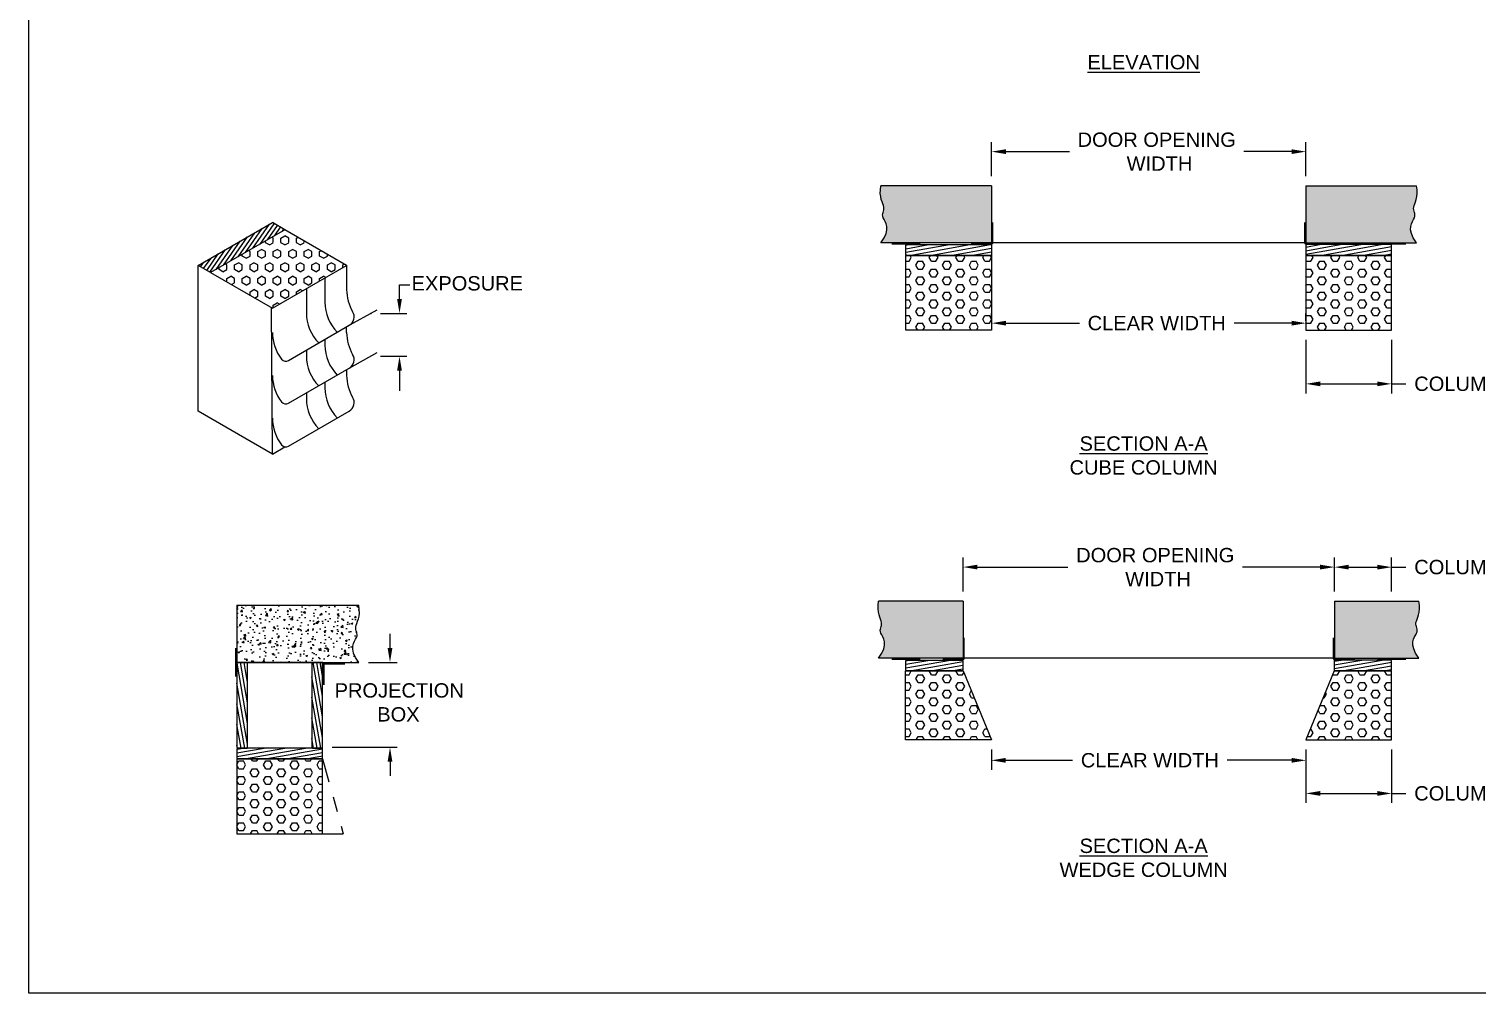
# Model space of a CAD drawing. Header units: inches. Extents: x 197 to 1663, y 242 to 321.
# Drawn here: x 1644.35 to 1653.81, y 308.06 to 314.36 of the extents above; entities that cross this region are included whole.
import ezdxf
from ezdxf.enums import TextEntityAlignment as Align

# ---------------------------------------------------------------- set-up
doc = ezdxf.new("R2010")
doc.units = ezdxf.units.IN
doc.header["$LTSCALE"] = 0.25
doc.header["$MEASUREMENT"] = 0
doc.linetypes.add('PHANTOM2', pattern=[1.25, 0.625, -0.125, 0.125, -0.125, 0.125, -0.125])
for name, color, linetype in [('ANNOTATIONS', 1, 'Continuous'), ('DETAILS', 4, 'Continuous'), ('LC20R', 7, 'Continuous')]:
    doc.layers.add(name, color=color, linetype=linetype)
doc.styles.add('ARIAL', font='arial.ttf', dxfattribs={"height": 0.09375})
doc.dimstyles.new('STANDARD$0', dxfattribs={"dimtxt": 0.09375, "dimasz": 0.0625, "dimexe": 0.0625, "dimexo": 0.0625, "dimgap": 0.0625, "dimtad": 0, "dimtih": 1, "dimtoh": 1, "dimdec": 4, "dimzin": 1, "dimdsep": 46, "dimlunit": 4, "dimtxsty": 'ARIAL', "dimcen": 0.089844, "dimadec": 0, "dimazin": 0, "dimtfac": 1, "dimtdec": 4, "dimtofl": 0, "dimtmove": 0, "dimatfit": 3, "dimfxl": 1, "dimfrac": 2, "dimtolj": 1, "dimtzin": 0, "dimarcsym": 0})

# ---------------------------------------------------------------- blocks, each defined once
blk = doc.blocks.new('*D4')
at = {"layer": 'ANNOTATIONS', "color": 0, "lineweight": -2, "transparency": 16777216}
for p, q in [((1650.641, 313.3973), (1650.641, 313.62)), ((1650.7347, 313.5575), (1651.1493, 313.5575)), ((1652.6, 313.5575), (1652.2893, 313.5575)), ((1652.6937, 313.3973), (1652.6937, 313.62))]:
    blk.add_line(p, q, dxfattribs=at)
at = {"layer": 'ANNOTATIONS', "color": 0, "transparency": 16777216}
for points in [[(1650.7347, 313.5731), (1650.7347, 313.5419), (1650.641, 313.5575)], [(1652.6, 313.5731), (1652.6, 313.5419), (1652.6937, 313.5575)]]:
    blk.add_solid(points, dxfattribs=at)
at = {"layer": 'defpoints', "color": 0, "transparency": 16777216}
for p in [(1652.6937, 313.5575), (1650.641, 313.3348), (1652.6937, 313.3348)]:
    blk.add_point(p, dxfattribs=at)
at = {"layer": 'ANNOTATIONS', "color": 0, "transparency": 16777216, "insert": (1651.7193, 313.5575), "char_height": 0.09375, "attachment_point": 5, "style": 'ARIAL'}
blk.add_mtext('\\A1;DOOR OPENING\\P WIDTH', dxfattribs=at)
blk = doc.blocks.new('*D5')
at = {"layer": 'ANNOTATIONS', "color": 0, "lineweight": -2, "transparency": 16777216}
for p, q in [((1650.641, 312.4531), (1650.641, 312.4994)), ((1652.6937, 312.4531), (1652.6937, 312.4994)), ((1650.7347, 312.4369), (1651.2142, 312.4369)), ((1652.6, 312.4369), (1652.2244, 312.4369))]:
    blk.add_line(p, q, dxfattribs=at)
at = {"layer": 'ANNOTATIONS', "color": 0, "transparency": 16777216}
for points in [[(1650.7347, 312.4525), (1650.7347, 312.4213), (1650.641, 312.4369)], [(1652.6, 312.4525), (1652.6, 312.4213), (1652.6937, 312.4369)]]:
    blk.add_solid(points, dxfattribs=at)
at = {"layer": 'defpoints', "color": 0, "transparency": 16777216}
for p in [(1652.6937, 312.4369), (1650.641, 312.3906), (1652.6937, 312.3906)]:
    blk.add_point(p, dxfattribs=at)
at = {"layer": 'ANNOTATIONS', "color": 0, "transparency": 16777216, "insert": (1651.7193, 312.4369), "char_height": 0.09375, "attachment_point": 5, "style": 'ARIAL'}
blk.add_mtext('\\A1;CLEAR WIDTH', dxfattribs=at)
blk = doc.blocks.new('*D6')
at = {"layer": 'ANNOTATIONS', "color": 0, "lineweight": -2, "transparency": 16777216}
for p, q in [((1652.6937, 312.3281), (1652.6937, 311.9778)), ((1653.2535, 312.3281), (1653.2535, 311.9778)), ((1652.7875, 312.0403), (1653.1598, 312.0403)), ((1653.2535, 312.0403), (1653.3473, 312.0403))]:
    blk.add_line(p, q, dxfattribs=at)
at = {"layer": 'ANNOTATIONS', "color": 0, "transparency": 16777216}
for points in [[(1652.7875, 312.0559), (1652.7875, 312.0247), (1652.6937, 312.0403)], [(1653.1598, 312.0559), (1653.1598, 312.0247), (1653.2535, 312.0403)]]:
    blk.add_solid(points, dxfattribs=at)
at = {"layer": 'defpoints', "color": 0, "transparency": 16777216}
for p in [(1652.6937, 312.3906), (1653.2535, 312.3906), (1653.2535, 312.0403)]:
    blk.add_point(p, dxfattribs=at)
at = {"layer": 'ANNOTATIONS', "color": 0, "transparency": 16777216, "insert": (1654.4199, 312.0403), "char_height": 0.09375, "attachment_point": 5, "style": 'ARIAL'}
blk.add_mtext('\\A1;COLUMN FRONT & BACK WIDTH', dxfattribs=at)
blk = doc.blocks.new('*D8')
at = {"layer": 'ANNOTATIONS', "color": 0, "lineweight": -2, "transparency": 16777216}
for p, q in [((1650.4544, 310.6832), (1650.4544, 310.9059)), ((1652.8803, 310.6832), (1652.8803, 310.9059)), ((1650.5481, 310.8434), (1651.1398, 310.8434)), ((1652.7866, 310.8434), (1652.2798, 310.8434))]:
    blk.add_line(p, q, dxfattribs=at)
at = {"layer": 'ANNOTATIONS', "color": 0, "transparency": 16777216}
for points in [[(1650.5481, 310.859), (1650.5481, 310.8278), (1650.4544, 310.8434)], [(1652.7866, 310.859), (1652.7866, 310.8278), (1652.8803, 310.8434)]]:
    blk.add_solid(points, dxfattribs=at)
at = {"layer": 'defpoints', "color": 0, "transparency": 16777216}
for p in [(1652.8803, 310.8434), (1650.4544, 310.6207), (1652.8803, 310.6207)]:
    blk.add_point(p, dxfattribs=at)
at = {"layer": 'ANNOTATIONS', "color": 0, "transparency": 16777216, "insert": (1651.7098, 310.8434), "char_height": 0.09375, "attachment_point": 5, "style": 'ARIAL'}
blk.add_mtext('\\A1;DOOR OPENING\\P WIDTH', dxfattribs=at)
blk = doc.blocks.new('*D7')
at = {"layer": 'ANNOTATIONS', "color": 0, "lineweight": -2, "transparency": 16777216}
for p, q in [((1650.6394, 309.6524), (1650.6394, 309.5184)), ((1650.7331, 309.5809), (1651.1695, 309.5809)), ((1652.6, 309.5809), (1652.1797, 309.5809)), ((1652.6937, 309.6524), (1652.6937, 309.5184))]:
    blk.add_line(p, q, dxfattribs=at)
at = {"layer": 'ANNOTATIONS', "color": 0, "transparency": 16777216}
for points in [[(1650.7331, 309.5965), (1650.7331, 309.5652), (1650.6394, 309.5809)], [(1652.6, 309.5965), (1652.6, 309.5652), (1652.6937, 309.5809)]]:
    blk.add_solid(points, dxfattribs=at)
at = {"layer": 'defpoints', "color": 0, "transparency": 16777216}
for p in [(1650.6394, 309.7149), (1652.6937, 309.7149), (1652.6937, 309.5809)]:
    blk.add_point(p, dxfattribs=at)
at = {"layer": 'ANNOTATIONS', "color": 0, "transparency": 16777216, "insert": (1651.6746, 309.5809), "char_height": 0.09375, "attachment_point": 5, "style": 'ARIAL'}
blk.add_mtext('\\A1;CLEAR WIDTH', dxfattribs=at)
blk = doc.blocks.new('*D9')
at = {"layer": 'ANNOTATIONS', "color": 0, "lineweight": -2, "transparency": 16777216}
for p, q in [((1652.6937, 309.6524), (1652.6937, 309.3021)), ((1653.2535, 309.6524), (1653.2535, 309.3021)), ((1652.7875, 309.3646), (1653.1598, 309.3646)), ((1653.2535, 309.3646), (1653.3473, 309.3646))]:
    blk.add_line(p, q, dxfattribs=at)
at = {"layer": 'ANNOTATIONS', "color": 0, "transparency": 16777216}
for points in [[(1652.7875, 309.3803), (1652.7875, 309.349), (1652.6937, 309.3646)], [(1653.1598, 309.3803), (1653.1598, 309.349), (1653.2535, 309.3646)]]:
    blk.add_solid(points, dxfattribs=at)
at = {"layer": 'defpoints', "color": 0, "transparency": 16777216}
for p in [(1652.6937, 309.7149), (1653.2535, 309.7149), (1653.2535, 309.3646)]:
    blk.add_point(p, dxfattribs=at)
at = {"layer": 'ANNOTATIONS', "color": 0, "transparency": 16777216, "insert": (1654.1615, 309.3646), "char_height": 0.09375, "attachment_point": 5, "style": 'ARIAL'}
blk.add_mtext('\\A1;COLUMN FRONT WIDTH', dxfattribs=at)
blk = doc.blocks.new('*D10')
at = {"layer": 'ANNOTATIONS', "color": 0, "lineweight": -2, "transparency": 16777216}
for p, q in [((1652.8803, 310.6832), (1652.8803, 310.9054)), ((1653.2535, 310.6832), (1653.2535, 310.9054)), ((1652.9741, 310.8429), (1653.1598, 310.8429)), ((1653.2535, 310.8429), (1653.3473, 310.8429))]:
    blk.add_line(p, q, dxfattribs=at)
at = {"layer": 'ANNOTATIONS', "color": 0, "transparency": 16777216}
for points in [[(1652.9741, 310.8585), (1652.9741, 310.8273), (1652.8803, 310.8429)], [(1653.1598, 310.8585), (1653.1598, 310.8273), (1653.2535, 310.8429)]]:
    blk.add_solid(points, dxfattribs=at)
at = {"layer": 'defpoints', "color": 0, "transparency": 16777216}
for p in [(1653.2535, 310.8429), (1652.8803, 310.6207), (1653.2535, 310.6207)]:
    blk.add_point(p, dxfattribs=at)
at = {"layer": 'ANNOTATIONS', "color": 0, "transparency": 16777216, "insert": (1654.1143, 310.8429), "char_height": 0.09375, "attachment_point": 5, "style": 'ARIAL'}
blk.add_mtext('\\A1;COLUMN BACK WIDTH', dxfattribs=at)
blk = doc.blocks.new('*D20')
at = {"layer": 'ANNOTATIONS', "color": 0, "linetype": 'Continuous', "lineweight": -2, "transparency": 16777216}
for p, q in [((1646.7115, 310.3141), (1646.7115, 310.4079)), ((1646.5702, 310.2204), (1646.7584, 310.2204)), ((1646.3342, 309.6663), (1646.7584, 309.6663)), ((1646.7115, 309.5726), (1646.7115, 309.4788))]:
    blk.add_line(p, q, dxfattribs=at)
at = {"layer": 'ANNOTATIONS', "color": 0, "linetype": 'Continuous', "transparency": 16777216}
for points in [[(1646.6959, 310.3141), (1646.7271, 310.3141), (1646.7115, 310.2204)], [(1646.6959, 309.5726), (1646.7271, 309.5726), (1646.7115, 309.6663)]]:
    blk.add_solid(points, dxfattribs=at)
at = {"layer": 'defpoints', "color": 0, "linetype": 'Continuous', "transparency": 16777216}
for p in [(1646.5077, 310.2204), (1646.7115, 310.2204), (1646.2717, 309.6663)]:
    blk.add_point(p, dxfattribs=at)
at = {"layer": 'ANNOTATIONS', "color": 0, "linetype": 'Continuous', "transparency": 16777216, "insert": (1646.7115, 310.5977), "char_height": 0.09375, "attachment_point": 5, "rotation": 90, "style": 'ARIAL'}
blk.add_mtext('\\A1;\\P{\\C30;       }', dxfattribs=at)
blk = doc.blocks.new('*D19')
at = {"layer": 'ANNOTATIONS', "color": 0, "linetype": 'Continuous', "lineweight": -2, "transparency": 16777216}
for p, q in [((1646.7736, 312.5942), (1646.7736, 312.688)), ((1646.6485, 312.5005), (1646.8204, 312.5005)), ((1646.6485, 312.2205), (1646.8204, 312.2205)), ((1646.7736, 312.1267), (1646.7736, 311.9957))]:
    blk.add_line(p, q, dxfattribs=at)
at = {"layer": 'ANNOTATIONS', "color": 0, "linetype": 'Continuous', "transparency": 16777216}
for points in [[(1646.7579, 312.5942), (1646.7892, 312.5942), (1646.7736, 312.5005)], [(1646.7579, 312.1267), (1646.7892, 312.1267), (1646.7736, 312.2205)]]:
    blk.add_solid(points, dxfattribs=at)
at = {"layer": 'defpoints', "color": 0, "linetype": 'Continuous', "transparency": 16777216}
for p in [(1646.586, 312.5005), (1646.586, 312.2205), (1646.7736, 312.2205)]:
    blk.add_point(p, dxfattribs=at)
at = {"layer": 'ANNOTATIONS', "color": 0, "linetype": 'Continuous', "transparency": 16777216, "insert": (1646.7736, 311.6421), "char_height": 0.09375, "attachment_point": 5, "rotation": 90, "style": 'ARIAL'}
blk.add_mtext('\\A1;                ', dxfattribs=at)

msp = doc.modelspace()

# ---------------------------------------------------------------- hatches: boundary and pattern name
at = {"layer": 'DETAILS'}
h = msp.add_hatch(dxfattribs=at)
h.set_pattern_fill('ANSI31', color=256, scale=0.186612, angle=190, style=0)
h.set_pattern_definition([(235, (1640.197197, 307.139896), (0.01910795, -0.01337953), [])])
h.paths.add_polyline_path([(1646.02431, 313.04711), (1645.9435, 313.09376), (1645.8627, 313.04711), (1645.45867, 312.81384), (1645.53947, 312.76719)])
h = msp.add_hatch(dxfattribs=at)
h.set_pattern_fill('HEX', color=256, scale=0.233265, angle=30, style=0)
h.set_pattern_definition([(30, (1607.036065, 306.999937), (-0.02525168, 0.04373719), [0.02915812, -0.05831625]), (150, (1607.036065, 306.999937), (-0.02525168, -0.04373719), [0.02915813, -0.05831625]), (90, (1607.061317, 307.014516), (-0.050503354, 4e-17), [0.02915813, -0.05831625])])
h.paths.add_polyline_path([(1646.42833, 312.81384), (1646.02431, 313.04711), (1645.53947, 312.76719), (1645.9435, 312.53392)])
h = msp.add_hatch(dxfattribs=at)
h.set_pattern_fill('AR-CONC', color=256, scale=0.015395, style=0)
h.set_pattern_definition([(50, (1635.66535, 305.53636), (0.1104257, -0.009661), [0.0115466, -0.1270128]), (355, (1635.66535, 305.53636), (-0.0213614, 0.1158037), [0.0092373, -0.1016102]), (100.4514, (1635.67455, 305.53555), (0.0890644, 0.1061426), [0.0098131, -0.1079443]), (46.1842, (1635.66535, 305.56715), (0.164307, -0.0254825), [0.01732, -0.1905192]), (96.6356, (1635.67904, 305.56503), (0.143896, 0.1499702), [0.0147197, -0.1619164]), (351.1842, (1635.66535, 305.56715), (0.1438958, 0.1499703), [0.013856, -0.1524154]), (21, (1635.68075, 305.55945), (0.0918968, -0.06198515), [0.0115466, -0.1270128]), (326, (1635.68075, 305.55945), (0.0374596, 0.1116404), [0.0092373, -0.1016102]), (71.4514, (1635.6884, 305.55429), (0.1293564, 0.04965515), [0.0098131, -0.1079443]), (37.5, (1635.66535, 305.53636), (0.00187207, 0.05125064), [0, -0.1003786, 0, -0.10314978, 0, -0.10199512]), (7.5, (1635.66535, 305.53636), (0.04050084, 0.06072162), [0, -0.05881077, 0, -0.09806927, 0, -0.0388736]), (327.5, (1635.63102, 305.53636), (0.08218458, -0.00347243), [0, -0.03848873, 0, -0.12008482, 0, -0.15934332]), (317.5, (1635.615624, 305.53636), (0.08978437, 0.01541165), [0, -0.05003534, 0, -0.07974864, 0, -0.11315685])])
h.paths.add_polyline_path([(1645.71186, 310.59358), (1645.71186, 310.27575), (1645.76988, 310.27575), (1645.83986, 310.28325), (1645.83986, 310.25077), (1645.76988, 310.25826), (1645.71186, 310.25826), (1645.71186, 310.22035), (1646.36281, 310.22035), (1646.36281, 310.27662), (1646.35532, 310.3466), (1646.3878, 310.3466), (1646.38031, 310.27662), (1646.38031, 310.22035), (1646.50772, 310.22035), (1646.4861, 310.25342), (1646.47361, 310.28194), (1646.46851, 310.30638), (1646.46905, 310.32723), (1646.4735, 310.34495), (1646.48012, 310.36001), (1646.48716, 310.3729), (1646.4929, 310.38408), (1646.49598, 310.394), (1646.49669, 310.40298), (1646.49568, 310.4113), (1646.49365, 310.41925), (1646.49125, 310.42713), (1646.48916, 310.43521), (1646.48806, 310.44378), (1646.48861, 310.45314), (1646.49125, 310.46358), (1646.49542, 310.4754), (1646.50031, 310.48894), (1646.50514, 310.50452), (1646.50909, 310.52244), (1646.51137, 310.54305), (1646.51118, 310.56665), (1646.50772, 310.59358)])
h = msp.add_hatch(dxfattribs=at)
h.set_pattern_fill('ANSI31', color=256, scale=0.186612, angle=235, style=0)
h.set_pattern_definition([(280, (1635.665352, 305.536359), (0.02297212, 0.004050604), [])])
h.paths.add_polyline_path([(1645.78184, 310.21452, 0.4142136), (1645.77601, 310.22035), (1645.71769, 310.22035, 0.4142136), (1645.71186, 310.21452), (1645.71186, 309.66635, 0.4142136), (1645.71769, 309.66052), (1645.77601, 309.66052, 0.4142136), (1645.78184, 309.66635)])
h.paths.add_polyline_path([(1646.2717, 310.21452, 0.4142136), (1646.26587, 310.22035), (1646.20755, 310.22035, 0.4142136), (1646.20172, 310.21452), (1646.20172, 309.66635, 0.4142136), (1646.20755, 309.66052), (1646.26587, 309.66052, 0.4142136), (1646.2717, 309.66635)])
h = msp.add_hatch(dxfattribs=at)
h.set_pattern_fill('ANSI31', color=256, scale=0.186612, angle=325, style=0)
h.set_pattern_definition([(10, (1635.665352, 305.536359), (-0.004050604, 0.02297212), [])])
h.paths.add_polyline_path([(1646.2717, 309.65469, 0.4142136), (1646.26587, 309.66052), (1646.20755, 309.66052), (1645.71769, 309.66052, 0.4142136), (1645.71186, 309.65469), (1645.71186, 309.59637, 0.4142136), (1645.71769, 309.59054), (1646.26587, 309.59054, 0.4142136), (1646.2717, 309.59637)])
h = msp.add_hatch(dxfattribs=at)
h.set_pattern_fill('HEX', color=256, scale=0.233265, style=0)
h.set_pattern_definition([(0, (1635.66535, 305.53636), (0, 0.05050335), [0.02915813, -0.05831625]), (120, (1635.66535, 305.53636), (-0.04373719, -0.02525168), [0.02915812, -0.05831625]), (60, (1635.69451, 305.53636), (-0.04373719, 0.02525168), [0.02915813, -0.05831625])])
h.paths.add_polyline_path([(1646.2717, 309.10115), (1646.2717, 309.59054), (1645.71186, 309.59054), (1645.71186, 309.10115)])
at = {"layer": 'LC20R'}
h = msp.add_hatch(dxfattribs=at)
h.set_pattern_fill('AR-CONC', color=256, scale=0.015535, style=0)
h.set_pattern_definition([(50, (1648.50989, 308.07876), (0.1114296, -0.0097488), [0.0116516, -0.1281675]), (355, (1648.50989, 308.07876), (-0.0215556, 0.1168564), [0.0093213, -0.102534]), (100.4514, (1648.51918, 308.07795), (0.089874, 0.1071075), [0.0099023, -0.1089256]), (46.1842, (1648.50989, 308.10983), (0.1658007, -0.025714), [0.0174774, -0.192251]), (96.6356, (1648.5237, 308.10769), (0.145204, 0.1513336), [0.0148535, -0.1633883]), (351.1842, (1648.50989, 308.10983), (0.145204, 0.1513337), [0.013982, -0.153801]), (21, (1648.52543, 308.10206), (0.0927322, -0.0625487), [0.0116516, -0.1281675]), (326, (1648.52543, 308.10206), (0.0378001, 0.1126553), [0.0093213, -0.102534]), (71.4514, (1648.53315, 308.09685), (0.1305324, 0.0501066), [0.0099023, -0.1089256]), (37.5, (1648.50989, 308.07876), (0.00188909, 0.05171655), [0, -0.10129113, 0, -0.1040875, 0, -0.10292235]), (7.5, (1648.50989, 308.07876), (0.04086903, 0.06127363), [0, -0.0593454, 0, -0.0989608, 0, -0.039227]), (327.5, (1648.475246, 308.07876), (0.08293171, -0.003504), [0, -0.0388386, 0, -0.1211765, 0, -0.1607919]), (317.5, (1648.45971, 308.07876), (0.0906006, 0.01555176), [0, -0.0504902, 0, -0.0804736, 0, -0.11418555])])
h.paths.add_polyline_path([(1650.64097, 313.33485), (1649.91771, 313.33485), (1649.91425, 313.30792), (1649.91406, 313.28432), (1649.91634, 313.26371), (1649.9203, 313.24579), (1649.92512, 313.23021), (1649.93001, 313.21667), (1649.93418, 313.20485), (1649.93682, 313.19441), (1649.93737, 313.18505), (1649.93627, 313.17648), (1649.93418, 313.1684), (1649.93179, 313.16052), (1649.92975, 313.15257), (1649.92875, 313.14425), (1649.92945, 313.13527), (1649.93253, 313.12535), (1649.93827, 313.11417), (1649.94531, 313.10128), (1649.95193, 313.08622), (1649.95638, 313.0685), (1649.95692, 313.04765), (1649.95182, 313.02321), (1649.93933, 312.99469), (1649.91771, 312.96162), (1650.64097, 312.96162)])
h.paths.add_polyline_path([(1653.39641, 313.11417), (1653.40215, 313.12535), (1653.40523, 313.13527), (1653.40593, 313.14425), (1653.40493, 313.15257), (1653.4029, 313.16052), (1653.4005, 313.1684), (1653.39841, 313.17648), (1653.39731, 313.18505), (1653.39786, 313.19441), (1653.4005, 313.20485), (1653.40467, 313.21667), (1653.40956, 313.23021), (1653.41439, 313.24579), (1653.41834, 313.26371), (1653.42062, 313.28432), (1653.42043, 313.30792), (1653.41697, 313.33485), (1652.69371, 313.33485), (1652.69371, 312.96162), (1653.41697, 312.96162), (1653.39535, 312.99469), (1653.38286, 313.02321), (1653.37776, 313.04765), (1653.3783, 313.0685), (1653.38275, 313.08622), (1653.38937, 313.10128)])
h = msp.add_hatch(dxfattribs=at)
h.set_pattern_fill('ANSI31', color=256, scale=0.186612, angle=325, style=0)
h.set_pattern_definition([(10, (1648.836462, 307.658882), (-0.004050604, 0.02297212), [])])
h.paths.add_polyline_path([(1650.64097, 312.94413, 0.4142136), (1650.63514, 312.94996), (1650.08697, 312.94996, 0.4142136), (1650.08114, 312.94413), (1650.08114, 312.88581, 0.4142136), (1650.08697, 312.87998), (1650.63514, 312.87998, 0.4142136), (1650.64097, 312.88581)])
h.paths.add_polyline_path([(1653.25354, 312.94413, 0.4142136), (1653.24771, 312.94996), (1652.69954, 312.94996, 0.4142136), (1652.69371, 312.94413), (1652.69371, 312.88581, 0.4142136), (1652.69954, 312.87998), (1653.24771, 312.87998, 0.4142136), (1653.25354, 312.88581)])
h = msp.add_hatch(dxfattribs=at)
h.set_pattern_fill('HEX', color=256, scale=0.233265, style=0)
h.set_pattern_definition([(0, (1615.432914, 307.28566), (0, 0.050503354), [0.02915813, -0.05831625]), (120, (1615.432914, 307.28566), (-0.04373719, -0.02525168), [0.02915812, -0.05831625]), (60, (1615.46207, 307.28566), (-0.04373719, 0.02525168), [0.02915813, -0.05831625])])
h.paths.add_polyline_path([(1653.25354, 312.39059), (1653.25354, 312.87998), (1652.69371, 312.87998), (1652.69371, 312.39059)])
h.paths.add_polyline_path([(1650.64097, 312.39059), (1650.64097, 312.87998), (1650.08114, 312.87998), (1650.08114, 312.39059)])
h = msp.add_hatch(dxfattribs=at)
h.set_pattern_fill('AR-CONC', color=256, scale=0.015535, style=0)
h.set_pattern_definition([(50, (1648.50989, 307.61587), (0.1114296, -0.0097488), [0.0116516, -0.1281675]), (355, (1648.50989, 307.61587), (-0.0215556, 0.1168564), [0.0093213, -0.102534]), (100.4514, (1648.51918, 307.61506), (0.089874, 0.1071075), [0.0099023, -0.1089256]), (46.1842, (1648.50989, 307.64694), (0.1658007, -0.025714), [0.0174774, -0.192251]), (96.6356, (1648.5237, 307.6448), (0.145204, 0.1513336), [0.0148535, -0.1633883]), (351.1842, (1648.50989, 307.64694), (0.145204, 0.1513337), [0.013982, -0.153801]), (21, (1648.52543, 307.63917), (0.0927322, -0.0625487), [0.0116516, -0.1281675]), (326, (1648.52543, 307.63917), (0.0378001, 0.1126553), [0.0093213, -0.102534]), (71.4514, (1648.53315, 307.63396), (0.1305324, 0.0501066), [0.0099023, -0.1089256]), (37.5, (1648.50989, 307.61587), (0.0018891, 0.05171655), [0, -0.1012911, 0, -0.1040875, 0, -0.10292235]), (7.5, (1648.50989, 307.61587), (0.04086903, 0.06127363), [0, -0.0593454, 0, -0.0989608, 0, -0.039227]), (327.5, (1648.475247, 307.61587), (0.0829317, -0.003504), [0, -0.0388386, 0, -0.1211765, 0, -0.1607919]), (317.5, (1648.45971, 307.61587), (0.0906006, 0.0155518), [0, -0.0504902, 0, -0.0804736, 0, -0.11418555])])
h.paths.add_polyline_path([(1649.90298, 310.62073), (1649.89952, 310.5938), (1649.89933, 310.5702), (1649.90161, 310.54959), (1649.90556, 310.53166), (1649.91039, 310.51609), (1649.91528, 310.50255), (1649.91945, 310.49073), (1649.92209, 310.48029), (1649.92264, 310.47093), (1649.92154, 310.46236), (1649.91945, 310.45428), (1649.91705, 310.4464), (1649.91502, 310.43845), (1649.91402, 310.43013), (1649.91472, 310.42115), (1649.9178, 310.41123), (1649.92354, 310.40005), (1649.93058, 310.38716), (1649.9372, 310.37209), (1649.94165, 310.35438), (1649.94219, 310.33353), (1649.93709, 310.30909), (1649.9246, 310.28057), (1649.90298, 310.2475), (1650.45436, 310.2475), (1650.45436, 310.62073)])
h.paths.add_polyline_path([(1652.88032, 310.62073), (1652.88032, 310.2475), (1653.4317, 310.2475), (1653.41009, 310.28057), (1653.3976, 310.30909), (1653.39249, 310.33353), (1653.39303, 310.35438), (1653.39748, 310.37209), (1653.4041, 310.38716), (1653.41115, 310.40005), (1653.41688, 310.41123), (1653.41996, 310.42115), (1653.42067, 310.43013), (1653.41966, 310.43845), (1653.41763, 310.4464), (1653.41523, 310.45428), (1653.41314, 310.46236), (1653.41204, 310.47093), (1653.4126, 310.48029), (1653.41523, 310.49073), (1653.4194, 310.50255), (1653.42429, 310.51609), (1653.42912, 310.53166), (1653.43307, 310.54959), (1653.43535, 310.5702), (1653.43516, 310.5938), (1653.4317, 310.62073)])
h = msp.add_hatch(dxfattribs=at)
h.set_pattern_fill('ANSI31', color=256, scale=0.186612, angle=325, style=0)
h.set_pattern_definition([(10, (1648.836462, 307.33595), (-0.0040506, 0.02297212), [])])
h.paths.add_polyline_path([(1650.45357, 310.23001, 0.4142136), (1650.44773, 310.23584), (1650.08617, 310.23584, 0.4142136), (1650.08034, 310.23001), (1650.08034, 310.17169, 0.4142136), (1650.08617, 310.16586), (1650.44773, 310.16586, 0.4142136), (1650.45357, 310.17169)])
h.paths.add_polyline_path([(1653.25195, 310.23001, 0.4142136), (1653.24612, 310.23584), (1652.88456, 310.23584, 0.4142136), (1652.87872, 310.23001), (1652.87872, 310.17169, 0.4142136), (1652.88456, 310.16586), (1653.24612, 310.16586, 0.4142136), (1653.25195, 310.17169)])
h = msp.add_hatch(dxfattribs=at)
h.set_pattern_fill('HEX', color=256, scale=0.233265, style=0)
h.set_pattern_definition([(0, (1615.432914, 306.40289), (0, 0.050503354), [0.02915813, -0.05831625]), (120, (1615.432914, 306.40289), (-0.04373719, -0.02525168), [0.02915812, -0.05831625]), (60, (1615.462073, 306.40289), (-0.04373719, 0.02525168), [0.02915813, -0.05831625])])
h.paths.add_polyline_path([(1650.63938, 309.71495), (1650.45436, 310.16586), (1650.07954, 310.16586), (1650.07954, 309.71495)])
h.paths.add_polyline_path([(1652.69371, 309.71495), (1653.25354, 309.71495), (1653.25354, 310.16586), (1652.87872, 310.16586)])

# ---------------------------------------------------------------- linework, layer by layer
at = {"layer": 'ANNOTATIONS', "linetype": 'Continuous'}
msp.add_line((1646.77355, 312.68799), (1646.84053, 312.68799), dxfattribs=at)
at = {"layer": 'defpoints'}
msp.add_lwpolyline([(1663.0715, 308.06049), (1644.35338, 308.06049), (1644.35338, 320.7956), (1663.0715, 320.7956)], close=True, dxfattribs=at)
at = {"layer": 'DETAILS'}
for p, q in [((1645.45867, 312.81384), (1645.9435, 313.09376)), ((1646.02431, 313.04711), (1645.9435, 313.09376)), ((1645.45867, 311.86203), (1645.45867, 312.81384)), ((1645.53947, 312.76719), (1645.45867, 312.81384)), ((1646.42833, 312.81551), (1646.42833, 312.65513)), ((1646.28692, 312.7322), (1646.28692, 312.57349)), ((1646.16572, 312.66222), (1646.16572, 312.50351)), ((1645.9435, 311.58211), (1645.93797, 312.53711)), ((1646.62448, 312.52271), (1646.42833, 312.41277)), ((1646.04847, 312.1934), (1646.44583, 312.42282)), ((1646.42833, 312.37521), (1646.42833, 312.41271)), ((1646.28692, 312.33107), (1646.28692, 312.29357)), ((1646.16572, 312.26109), (1646.16572, 312.22359)), ((1646.62448, 312.24267), (1646.42833, 312.1328)), ((1646.04847, 311.91348), (1646.44583, 312.1429)), ((1646.42833, 312.1328), (1646.42833, 312.09529)), ((1646.28692, 312.05115), (1646.28692, 312.01365)), ((1646.16572, 311.98117), (1646.16572, 311.94367)), ((1645.9435, 311.58211), (1645.45867, 311.86203)), ((1646.04847, 311.63356), (1646.44583, 311.86298)), ((1645.9435, 311.58211), (1646.0253, 311.62934)), ((1645.71186, 310.59358), (1646.50772, 310.59358)), ((1645.71186, 310.59358), (1645.71186, 310.22035)), ((1645.71186, 310.22035), (1646.50772, 310.22035)), ((1645.71186, 309.10068), (1646.2717, 309.10068))]:
    msp.add_line(p, q, dxfattribs=at)
at = {"layer": 'DETAILS', "linetype": 'PHANTOM2'}
for p in [(1646.2717, 309.59054), (1646.2717, 309.10068)]:
    msp.add_line(p, (1646.40567, 309.10068), dxfattribs=at)
at = {"layer": 'DETAILS'}
for points in [[(1645.53947, 312.76719), (1645.9435, 312.53392), (1646.42833, 312.81384), (1646.02431, 313.04711)], [(1645.71186, 309.10115), (1646.2717, 309.10115), (1646.2717, 309.59054), (1645.71186, 309.59054)]]:
    msp.add_lwpolyline(points, close=True, dxfattribs=at)
msp.add_lwpolyline([(1646.50772, 310.22035), (1646.4861, 310.25342), (1646.47361, 310.28194), (1646.46851, 310.30638), (1646.46905, 310.32723), (1646.4735, 310.34495), (1646.48012, 310.36001), (1646.48716, 310.3729), (1646.4929, 310.38408), (1646.49598, 310.394), (1646.49669, 310.40298), (1646.49568, 310.4113), (1646.49365, 310.41925), (1646.49125, 310.42713), (1646.48916, 310.43521), (1646.48806, 310.44378), (1646.48861, 310.45314), (1646.49125, 310.46358), (1646.49542, 310.4754), (1646.50031, 310.48894), (1646.50514, 310.50452), (1646.50909, 310.52244), (1646.51137, 310.54305), (1646.51118, 310.56665), (1646.50772, 310.59358)], dxfattribs=at)
at = {"layer": 'DETAILS', "const_width": 0.01166}
msp.add_lwpolyline([(1645.70574, 310.12705), (1645.70574, 310.31366)], dxfattribs=at)
at = {"layer": 'DETAILS'}
for points in [[(1645.71769, 310.22035, 0.4142136), (1645.71186, 310.21452), (1645.71186, 309.66635, 0.4142136), (1645.71769, 309.66052), (1645.77601, 309.66052, 0.4142136), (1645.78184, 309.66635), (1645.78184, 310.21452, 0.4142136), (1645.77601, 310.22035)], [(1646.20755, 310.22035, 0.4142136), (1646.20172, 310.21452), (1646.20172, 309.66635, 0.4142136), (1646.20755, 309.66052), (1646.26587, 309.66052, 0.4142136), (1646.2717, 309.66635), (1646.2717, 310.21452, 0.4142136), (1646.26587, 310.22035)], [(1645.71186, 309.59637, 0.4142136), (1645.71769, 309.59054), (1646.26587, 309.59054, 0.4142136), (1646.2717, 309.59637), (1646.2717, 309.65469, 0.4142136), (1646.26587, 309.66052), (1645.71769, 309.66052, 0.4142136), (1645.71186, 309.65469)]]:
    msp.add_lwpolyline(points, format="xyb", close=True, dxfattribs=at)
msp.add_lwpolyline([(1646.2717, 310.15049, 0.3558062), (1646.27635, 310.15621), (1646.27635, 310.21452, 0.4142136), (1646.27052, 310.22035), (1645.77603, 310.22035)], format="xyb", dxfattribs=at)
at = {"layer": 'DETAILS', "const_width": 0.01166}
msp.add_lwpolyline([(1646.41821, 310.21247), (1646.28409, 310.21247, 0.4142136), (1646.27825, 310.20664), (1646.27825, 310.07252)], format="xyb", dxfattribs=at)
at = {"layer": 'DETAILS'}
for centre, radius, start, end in [((1646.70825, 312.65513), 0.27992, 180, 210.608065), ((1646.44563, 312.50351), 0.27992, 180, 224.477512), ((1646.56684, 312.57349), 0.27992, 180, 224.477512), ((1646.41402, 312.4779), 0.06361, 300, 33.061634), ((1646.22342, 312.37521), 0.27992, 180, 218.213211), ((1646.70825, 312.37521), 0.27992, 180, 210.608065), ((1646.44563, 312.22359), 0.27992, 180, 224.477512), ((1646.56684, 312.29357), 0.27992, 180, 224.477512), ((1646.41402, 312.19799), 0.06361, 300, 33.061634), ((1646.03098, 312.2237), 0.03499, 218.213211, 300), ((1646.22342, 312.09529), 0.27992, 180, 218.213211), ((1646.70825, 312.09529), 0.27992, 180, 210.608065), ((1646.44563, 311.94367), 0.27992, 180, 224.477512), ((1646.56684, 312.01365), 0.27992, 180, 224.477512), ((1646.41402, 311.91807), 0.06361, 300, 33.061634), ((1646.03098, 311.94378), 0.03499, 218.213211, 300), ((1646.22342, 311.81538), 0.27992, 180, 218.213211), ((1646.03098, 311.66387), 0.03499, 218.213211, 300)]:
    msp.add_arc(centre, radius, start, end, dxfattribs=at)
at = {"layer": 'DETAILS', "linetype": 'ByBlock'}
msp.add_point((1646.586, 312.50049), dxfattribs=at)
at = {"layer": 'LC20R'}
for p, q in [((1650.64097, 313.33485), (1649.91771, 313.33485)), ((1650.64097, 313.33485), (1650.64097, 312.96162)), ((1652.69371, 313.33485), (1653.41697, 313.33485)), ((1652.69371, 313.33485), (1652.69371, 312.96162)), ((1650.64097, 312.96162), (1649.91771, 312.96162)), ((1652.69371, 312.96162), (1650.64097, 312.96162)), ((1652.69371, 312.96162), (1653.41697, 312.96162)), ((1650.45436, 310.62073), (1649.90298, 310.62073)), ((1650.45436, 310.62073), (1650.45436, 310.2475)), ((1652.88032, 310.62073), (1653.4317, 310.62073)), ((1652.88032, 310.62073), (1652.88032, 310.2475)), ((1650.45436, 310.2475), (1649.90298, 310.2475)), ((1652.88032, 310.2475), (1650.45436, 310.2475)), ((1652.88032, 310.2475), (1653.4317, 310.2475))]:
    msp.add_line(p, q, dxfattribs=at)
for points in [[(1649.91771, 312.96162), (1649.93933, 312.99469), (1649.95182, 313.02321), (1649.95692, 313.04765), (1649.95638, 313.0685), (1649.95193, 313.08622), (1649.94531, 313.10128), (1649.93827, 313.11417), (1649.93253, 313.12535), (1649.92945, 313.13527), (1649.92875, 313.14425), (1649.92975, 313.15257), (1649.93179, 313.16052), (1649.93418, 313.1684), (1649.93627, 313.17648), (1649.93737, 313.18505), (1649.93682, 313.19441), (1649.93418, 313.20485), (1649.93001, 313.21667), (1649.92512, 313.23021), (1649.9203, 313.24579), (1649.91634, 313.26371), (1649.91406, 313.28432), (1649.91425, 313.30792), (1649.91771, 313.33485)], [(1653.41697, 312.96162), (1653.39535, 312.99469), (1653.38286, 313.02321), (1653.37776, 313.04765), (1653.3783, 313.0685), (1653.38275, 313.08622), (1653.38937, 313.10128), (1653.39641, 313.11417), (1653.40215, 313.12535), (1653.40523, 313.13527), (1653.40593, 313.14425), (1653.40493, 313.15257), (1653.4029, 313.16052), (1653.4005, 313.1684), (1653.39841, 313.17648), (1653.39731, 313.18505), (1653.39786, 313.19441), (1653.4005, 313.20485), (1653.40467, 313.21667), (1653.40956, 313.23021), (1653.41439, 313.24579), (1653.41834, 313.26371), (1653.42062, 313.28432), (1653.42043, 313.30792), (1653.41697, 313.33485)], [(1649.90298, 310.2475), (1649.9246, 310.28057), (1649.93709, 310.30909), (1649.94219, 310.33353), (1649.94165, 310.35438), (1649.9372, 310.37209), (1649.93058, 310.38716), (1649.92354, 310.40005), (1649.9178, 310.41123), (1649.91472, 310.42115), (1649.91402, 310.43013), (1649.91502, 310.43845), (1649.91705, 310.4464), (1649.91945, 310.45428), (1649.92154, 310.46236), (1649.92264, 310.47093), (1649.92209, 310.48029), (1649.91945, 310.49073), (1649.91528, 310.50255), (1649.91039, 310.51609), (1649.90556, 310.53166), (1649.90161, 310.54959), (1649.89933, 310.5702), (1649.89952, 310.5938), (1649.90298, 310.62073)], [(1653.4317, 310.2475), (1653.41009, 310.28057), (1653.3976, 310.30909), (1653.39249, 310.33353), (1653.39303, 310.35438), (1653.39748, 310.37209), (1653.4041, 310.38716), (1653.41115, 310.40005), (1653.41688, 310.41123), (1653.41996, 310.42115), (1653.42067, 310.43013), (1653.41966, 310.43845), (1653.41763, 310.4464), (1653.41523, 310.45428), (1653.41314, 310.46236), (1653.41204, 310.47093), (1653.4126, 310.48029), (1653.41523, 310.49073), (1653.4194, 310.50255), (1653.42429, 310.51609), (1653.42912, 310.53166), (1653.43307, 310.54959), (1653.43535, 310.5702), (1653.43516, 310.5938), (1653.4317, 310.62073)]]:
    msp.add_lwpolyline(points, dxfattribs=at)
at = {"layer": 'LC20R', "const_width": 0.01166}
for points in [[(1650.64681, 313.09575), (1650.64681, 312.96162, -0.4142136), (1650.64097, 312.95579), (1650.50685, 312.95579)], [(1652.68788, 313.09575), (1652.68788, 312.96162, 0.4142136), (1652.69371, 312.95579), (1652.82783, 312.95579)], [(1650.46019, 310.38163), (1650.46019, 310.2475, -0.4142136), (1650.45436, 310.24167), (1650.32024, 310.24167)], [(1652.87449, 310.38163), (1652.87449, 310.2475, 0.4142136), (1652.88032, 310.24167), (1653.01445, 310.24167)]]:
    msp.add_lwpolyline(points, format="xyb", dxfattribs=at)
for points in [[(1650.17444, 312.95579), (1649.98783, 312.95579)], [(1653.16024, 312.95579), (1653.34685, 312.95579)], [(1650.17445, 310.24167), (1649.98783, 310.24167)], [(1653.16024, 310.24167), (1653.34685, 310.24167)]]:
    msp.add_lwpolyline(points, dxfattribs=at)
at = {"layer": 'LC20R'}
for points in [[(1650.64097, 312.88581, -0.4142136), (1650.63514, 312.87998), (1650.08697, 312.87998, -0.4142136), (1650.08114, 312.88581), (1650.08114, 312.94413, -0.4142136), (1650.08697, 312.94996), (1650.63514, 312.94996, -0.4142136), (1650.64097, 312.94413)], [(1652.69371, 312.88581, 0.4142136), (1652.69954, 312.87998), (1653.24771, 312.87998, 0.4142136), (1653.25354, 312.88581), (1653.25354, 312.94413, 0.4142136), (1653.24771, 312.94996), (1652.69954, 312.94996, 0.4142136), (1652.69371, 312.94413)], [(1650.45357, 310.17169, -0.4142136), (1650.44773, 310.16586), (1650.08617, 310.16586, -0.4142136), (1650.08034, 310.17169), (1650.08034, 310.23001, -0.4142136), (1650.08617, 310.23584), (1650.44773, 310.23584, -0.4142136), (1650.45357, 310.23001)], [(1652.87872, 310.17169, 0.4142136), (1652.88456, 310.16586), (1653.24612, 310.16586, 0.4142136), (1653.25195, 310.17169), (1653.25195, 310.23001, 0.4142136), (1653.24612, 310.23584), (1652.88456, 310.23584, 0.4142136), (1652.87872, 310.23001)]]:
    msp.add_lwpolyline(points, format="xyb", close=True, dxfattribs=at)
for points in [[(1650.08114, 312.39059), (1650.08114, 312.87998), (1650.64097, 312.87998), (1650.64097, 312.39059)], [(1652.69371, 312.39059), (1653.25354, 312.39059), (1653.25354, 312.87998), (1652.69371, 312.87998)], [(1650.45436, 310.16586), (1650.63938, 309.71495), (1650.07954, 309.71495), (1650.07954, 310.16586)], [(1652.87872, 310.16586), (1652.69371, 309.71495), (1653.25354, 309.71495), (1653.25354, 310.16586)]]:
    msp.add_lwpolyline(points, close=True, dxfattribs=at)

# ---------------------------------------------------------------- texts
at = {"layer": 'ANNOTATIONS', "linetype": 'Continuous', "style": 'ARIAL'}
msp.add_text('EXPOSURE', height=0.09375, dxfattribs=at).set_placement((1646.85261, 312.6972), align=Align.MIDDLE_LEFT)
at = {"layer": 'ANNOTATIONS', "char_height": 0.09375, "width": 2.8261509, "attachment_point": 2, "style": 'ARIAL'}
for s, insert in [('{\\LELEVATION}', (1651.63382, 314.18908)), ('{\\LSECTION A-A\\P}CUBE COLUMN', (1651.63382, 311.69754)), ('{\\LSECTION A-A\\P}WEDGE COLUMN', (1651.63382, 309.06917))]:
    msp.add_mtext(s, dxfattribs=dict(at, insert=insert))
at = {"layer": 'ANNOTATIONS', "linetype": 'Continuous', "insert": (1646.35047, 310.08448), "char_height": 0.09375, "width": 0.821655, "attachment_point": 1, "style": 'ARIAL'}
msp.add_mtext('\\pi-0.00078;PROJECTION \\P\\pi0.27775;BOX', dxfattribs=at)

# ---------------------------------------------------------------- dimensions: what is measured, and where the dimension line sits
at = {"layer": 'ANNOTATIONS'}
for base, p1, p2, text, picture, middle in [((1652.69371, 313.5575), (1650.64097, 313.33485), (1652.69371, 313.33485), 'DOOR OPENING\\P WIDTH', '*D4', (1651.71931, 313.5575)), ((1652.69371, 312.4369), (1650.64097, 312.39059), (1652.69371, 312.39059), 'CLEAR WIDTH', '*D5', (1651.71931, 312.4369)), ((1653.25354, 312.04028), (1652.69371, 312.39059), (1653.25354, 312.39059), 'COLUMN FRONT & BACK WIDTH', '*D6', (1654.41991, 312.04028)), ((1652.88032, 310.84338), (1650.45436, 310.62073), (1652.88032, 310.62073), 'DOOR OPENING\\P WIDTH', '*D8', (1651.70982, 310.84338)), ((1653.25354, 310.84289), (1652.88032, 310.62073), (1653.25354, 310.62073), 'COLUMN BACK WIDTH', '*D10', (1654.11433, 310.84289)), ((1652.69371, 309.58086), (1650.63938, 309.71495), (1652.69371, 309.71495), 'CLEAR WIDTH', '*D7', (1651.67462, 309.58086)), ((1653.25354, 309.36464), (1652.69371, 309.71495), (1653.25354, 309.71495), 'COLUMN FRONT WIDTH', '*D9', (1654.16152, 309.36464))]:
    dim = msp.add_linear_dim(base=base, p1=p1, p2=p2, text=text, dimstyle='STANDARD$0', override={"dimasz": 0.09375}, dxfattribs=at)
    dim.commit()
    dim.dimension.update_dxf_attribs({"geometry": picture, "text_midpoint": middle, "dimtype": 160})
at = {"layer": 'ANNOTATIONS', "linetype": 'Continuous'}
dim = msp.add_linear_dim(base=(1646.77355, 312.22045), p1=(1646.586, 312.50049), p2=(1646.586, 312.22045), angle=90, text='                ', dimstyle='STANDARD$0', override={"dimtxt": 0.0625, "dimasz": 0.09375, "dimexe": 0.046875, "dimtih": 0, "dimtoh": 0, "dimatfit": 0, "dimfxl": 0.18}, dxfattribs=at)
dim.commit()
dim.dimension.update_dxf_attribs({"geometry": '*D19', "text_midpoint": (1646.77355, 311.64207), "dimtype": 160})
dim = msp.add_linear_dim(base=(1646.71148, 310.22035), p1=(1646.2717, 309.66635), p2=(1646.50772, 310.22035), angle=90, text='\\P{\\C30;       }', dimstyle='STANDARD$0', override={"dimtxt": 0.0625, "dimasz": 0.09375, "dimexe": 0.046875, "dimtih": 0, "dimtoh": 0, "dimatfit": 0, "dimfxl": 0.18}, dxfattribs=at)
dim.commit()
dim.dimension.update_dxf_attribs({"geometry": '*D20', "text_midpoint": (1646.71148, 310.59771)})

doc.saveas('drawing.dxf')
